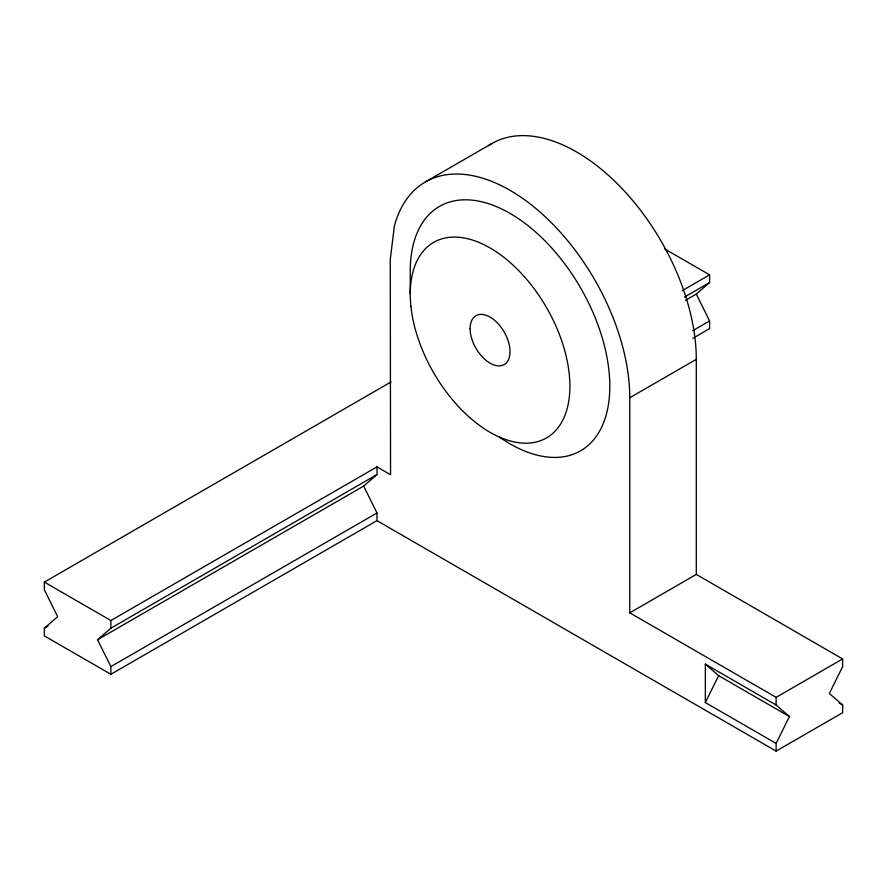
<?xml version="1.0" encoding="UTF-8"?>
<svg xmlns="http://www.w3.org/2000/svg" width="887" height="887" viewBox="0 0 887 887"><rect width="100%" height="100%" fill="white"/><g stroke="black" fill="none" stroke-linecap="round" stroke-linejoin="round"><path stroke-width="1.33" d="M705.342 702.559L718.647 675.672L705.342 664.141L705.342 702.559L776.125 743.428L776.125 751.101L842.65 712.693L842.65 705.021L829.345 693.49L842.65 666.603L842.65 658.93L696.295 574.432L629.77 612.839L629.77 397.753A169.35 97.77 60 0 0 525.658 200.551A169.35 97.77 60 0 0 394.36 226.052L390.28 259.481L390.546 474.722L376.975 466.884L110.875 620.523L44.35 582.105L44.35 589.788L57.655 616.676L44.35 628.196L44.35 635.879L110.875 674.286L376.975 520.658L776.125 751.101M776.125 743.428L789.43 716.541L776.125 705.01L705.342 664.141M110.875 674.286L110.875 666.603L97.57 639.727L110.875 628.196L376.975 474.567L376.975 466.884M97.57 639.727L363.67 486.087L376.975 474.567M685.507 300.283L696.295 294.052L709.6 282.532L709.6 274.848L664.463 248.781M425.35 181.957L491.875 143.55M44.35 582.105L391.112 381.909M44.35 628.196L47.942 626.122M682.036 290.759L709.6 274.848M684.431 297.056L709.6 282.532M110.875 666.603L376.975 512.974L363.67 486.087M692.814 330.629L709.6 320.939L696.295 294.052M692.814 338.313L709.6 328.622L709.6 320.939M629.77 397.753L696.295 359.346A169.35 97.77 60 0 0 620.091 186.547A169.35 97.77 60 0 0 488.471 145.679M629.77 612.839L776.125 697.337L842.65 658.93M839.047 702.936L842.65 705.021M718.647 675.672L789.43 716.541M776.125 697.337L776.125 705.01M696.295 359.346L696.295 574.432M410.237 294.052L410.237 271.001A141.122 81.482 60 0 1 513.651 215.563A141.122 81.482 60 0 1 609.546 394.449A141.122 81.482 60 0 1 499.159 436.881M376.975 512.974L376.975 520.658M110.875 620.523L110.875 628.196M410.925 306.47A112.893 65.183 60 0 0 538.664 441.327A112.893 65.183 60 0 0 520.614 272.608A112.893 65.183 60 0 0 410.925 306.47M470.11 328.611A28.229 16.299 60 0 0 500.046 365.854A28.229 16.299 60 0 0 500.046 325.939A28.229 16.299 60 0 0 470.11 328.611"/></g></svg>
